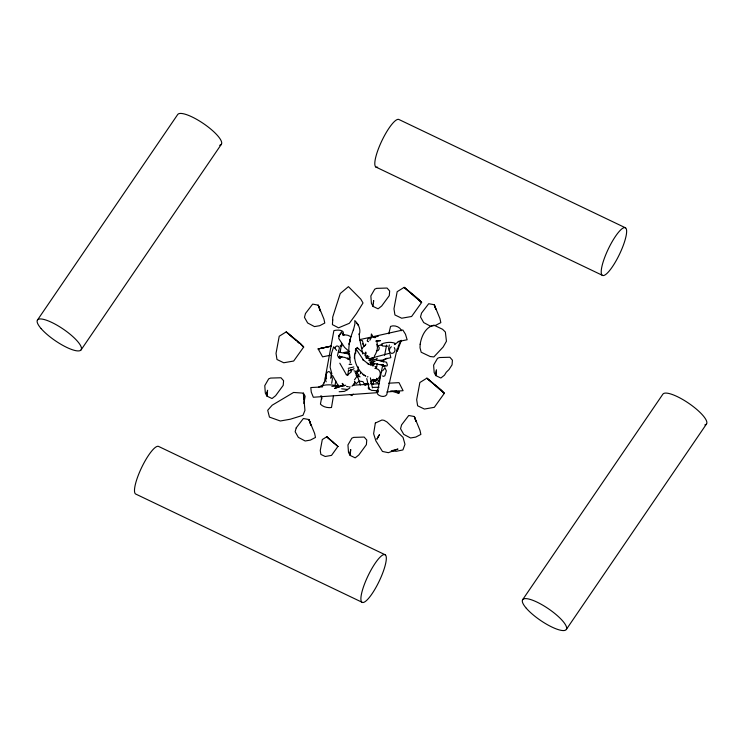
<?xml version="1.0" encoding="UTF-8"?>
<svg xmlns="http://www.w3.org/2000/svg" width="744" height="744" viewBox="0 0 744 744"><rect width="100%" height="100%" fill="white"/><g stroke="black" fill="none" stroke-linecap="round" stroke-linejoin="round"><path stroke-width="1.12" d="M370.652 364.978L367.322 363.388L368.671 364.142L362.886 359.687L363.63 360.319L356.636 349.875C351.335 356.757 357.325 371.628 365.769 376.101L362.988 374.604M354.377 358.255L354.59 354.209M358.673 376.334L358.794 374.148M401.23 330.764L401.276 330.066C399.398 326.57 394.162 324.858 390.544 326.411L388.796 333.777M330.55 378.231L331.35 375.329C328.597 365.611 323.491 377.264 326.179 381.793M324.505 382.807L324.254 382.146L322.422 385.894M400.932 340.445L398.384 345.904L397.231 351.224L401.379 340.315M373.33 303.478L373.646 300.548L373.014 306.398L378.092 308.825L381.691 305.998L389.289 295.647L389.661 290.997L387.075 288.049L376.641 288.356L374.753 289.156L370.847 295.926L371.405 303.366L373.014 306.398M436.31 370.707L435.789 375.59L440.867 378.017L444.466 375.19L446.242 372.242L449.004 369.582L452.064 364.839L452.436 360.189L449.85 357.241L439.416 357.548L437.519 358.348L433.613 365.118L434.171 372.558L435.789 375.59L436.421 369.74M341.673 388.833L347.318 389.447L349.661 388.182L349.931 386.517M333.47 395.752L331.489 407.517C327.769 408.084 322.961 406.977 320.432 404.132L321.873 396.217M335.06 385.466L335.777 380.891M339.311 358.022L339.664 355.734M340.194 352.303L341.608 343.161M342.844 335.153C345.858 329.434 336.967 329.694 333.87 330.652L324.356 382.649M331.675 383.337L332.401 379.003L331.312 375.292M338.576 351.187L337.451 355.576M368.829 360.394L371.042 359.891L375.05 361.361L373.07 361.928L369.452 360.831M303.859 403.481L305.142 396.245L303.394 393.13L293.573 392.46L272.183 405.201L267.701 410.288L269.458 417.105L280.293 420.992L290.355 419.216L302.957 415.301L304.947 410.372L303.394 393.13L303.747 399.249M347.708 375.088L348.657 369.749M372.474 379.803L373.683 380.919L373.116 384.127L370.624 383.513M375.339 368.401L376.659 366.913L377.227 363.714M373.572 379.291L374.623 381.207L377.273 382.723L379.263 380.491L379.831 377.282M377.329 392.72L382.844 364.383M383.281 362.114L383.727 359.845M384.611 355.316L386.592 345.114M360.57 372.865L360.477 373.711M389.354 344.946L388.563 348.722L389.577 351.81M337.32 386.452C334.168 384.22 324.105 384.592 322.868 385.708M397.157 348.741L386.703 394.794C384.592 397.603 379.607 396.524 377.561 394.078M339.311 334.949L338.873 336.325L340.631 333.61L339.617 334.502M335.274 348.508C334.921 345.169 338.901 345.253 339.394 347.922L338.464 352.442M339.152 335.451L338.743 338.511L344.565 347.374L348.908 351.289M370.958 338.157L369.852 340.287M365.881 385.318L366.606 383.3M372.056 365.22C372.037 364.076 374.799 363.267 374.111 364.681M372.298 379.533L370.791 382.165M367.927 376.706L367.322 376.957M365.248 345.588L365.788 344.091L364.355 346.295M381.142 372.428L382.063 370.819M383.067 370.363L385.001 367.862L386.341 370.875L384.871 375.739L383.513 376.399L382.537 375.934M355.018 382.118L353.344 385.318L351.921 386.173M354.442 383.346L353.344 385.318L354.423 384.155M374.241 356.329C376.52 352.851 378.166 348.499 377.208 344.314L377.292 345.374L376.948 341.226M368.578 384.071L368.578 386.108M359.045 376.501L356.432 371.712L357.678 369.787M337.916 446.456L331.526 455.384L325.193 456.491L320.869 454.407L320.255 450.501L322.301 439.555L326.765 436.774L337.916 446.456L326.765 436.774L333.628 442.736M340.408 333.814L341.357 331.852C342.891 334.037 341.44 333.731 344.23 335.042L342.612 334.512L347.848 335.284L351.019 336.79M37.442 320.087L177.667 114.567A26.431 7.04 34.3 0 1 206.153 125.476A26.431 7.04 34.3 0 1 219.657 145.294M81.152 349.792L221.387 144.262M522.614 599.738L662.848 394.208A26.431 7.04 34.3 0 1 691.325 405.127A26.431 7.04 34.3 0 1 704.828 424.936M566.333 629.433L706.558 423.913M354.442 379.924L357.371 375.72L360.105 376.864M362.086 348.545L363.928 346.09M394.413 344.63L395.492 343.458C391.372 341.626 385.922 342.268 381.756 343.895L381.17 344.918L382.658 346.025L387.68 346.202M372.949 366.132L373.609 365.313M355.93 373.814L357.26 372.326M353.261 394.125L351.931 395.613L350.164 394.608M349.447 364.169L349.113 364.486L351.745 364.328M391.372 346.741L389.977 348.136L389.354 350.136C389.921 356.488 397.408 352.321 394.274 347.578M348.266 374.344L351.373 371.814L350.647 369.638M339.32 352.265L348.945 353.939M381.188 361.203L383.616 360.059L377.078 360.459M366.206 358.515L368.987 356.45M376.39 350.954C379.877 351.252 380.231 345.681 377.171 346.351M394.897 344.342L399.24 341.133M365.899 356.181L367.815 355.613L365.732 357.343M375.292 359.557L377.32 358.236M340.789 386.415L345.718 385.234M350.638 370.791L354.07 368.652M374.623 381.207L376.771 379.877L379.263 380.491M373.618 365.155L372.679 365.62M383.039 360.542L387.029 358.171M347.718 389.679L344.305 391.381L339.152 391.725M351.428 369.935L348.285 371.014M318.469 387.196L322.468 385.252M371.935 365.099L373.023 364.625M368.968 359.017L372.66 358.469M377.719 392.739C374.567 393.111 377.868 387.364 378.305 391.67M334.763 388.349L341.226 386.145M334.716 388.368L342.975 385.587M359.678 340.427L362.468 340.678L363.807 346.565M396.868 390.851L391.995 391.13M349.206 353.279L347.29 353.14L347.904 353.735M367.266 340.864L367.964 338.752L371.851 337.451M370.856 358.264L389.689 353.242M371.377 358.459L374.446 357.669M356.432 371.712L358.645 371.144M348.248 368.336L353.856 366.932M384.099 359.343L390.823 357.65L390.042 354.153M360.217 339.524L402.839 330.011L405.489 334.279L407.145 339.757L398.124 341.58M331.461 345.979L318.181 348.964L322.598 356.841L330.485 355.251M374.334 337.125L378.268 336.288M344.016 352.517L349.652 351.373M377.831 345.681L382.342 344.77M376.111 341.096L380.547 340.613L375.925 341.115M367.973 383.625L364.607 383.513M373.228 387.382L379.068 387.224M340.11 345.951L342.184 345.774M377.775 392.646L313.317 397.25L311.271 392.116L310.797 387.568L322.598 386.861M386.936 391.949L403.09 390.684L398.998 382.63L388.582 383.207M376.538 390.702L371.442 390.33L370.028 389.372M381.533 364.579L380.919 364.634L383.346 364.839M371.377 381.058L373.683 380.919M331.861 386.35L344.593 385.643M352.693 385.197L368.903 384.295M371.219 384.174L379.319 383.718M344.388 353.168L347.439 353.093M398.431 393.278L397.584 392.125L398.849 391.232L399.519 392.73L398.84 393.344L390.777 390.888M348.025 358.729L344.788 357.427L338.585 356.506M337.832 356.72L341.924 356.85M372.577 379.542C380.714 381.895 383.718 369.117 374.957 368.364M357.101 371.712L353.912 370.828M373.274 337.348L375.236 337.702M346.286 374.809L348.034 375.097M346.592 386.434L348.425 386.75M339.404 356.45L341.663 356.906M347.318 358.05L349.578 358.506M369.917 362.616L386.861 366.048L387.438 365.044L386.508 362.216L367.052 357.92M370.54 363.174L372.195 363.584M375.004 366.504L376.659 366.913M347.746 359.203L349.447 359.659M368.615 341.738L367.294 340.892M358.059 348.434L363.528 353.205M357.473 348.201L358.608 348.648C357.129 347.904 357.976 348.88 357.269 347.364L355.39 349.82L355.725 353.27M625.518 227.831A26.431 6.185 -64.4 0 0 603.654 260.353A26.431 6.185 -64.4 0 0 612.591 266.492A26.431 6.185 -64.4 0 0 625.518 227.831L399.1 119.589A26.431 6.185 -64.4 0 0 380.882 142.895A26.431 6.185 -64.4 0 0 377.636 167.149M375.906 167.037L602.324 275.289M385.206 554.782A26.431 6.185 -64.4 0 0 363.342 587.295A26.431 6.185 -64.4 0 0 372.279 593.442A26.431 6.185 -64.4 0 0 385.206 554.782L158.788 446.53A26.431 6.185 -64.4 0 0 142.039 466.711A26.431 6.185 -64.4 0 0 135.594 493.988L362.012 602.231M338.827 357.706L340.194 358.692L338.939 357.343M432.766 383.234L426.861 378.175L419.867 382.518L416.668 399.668L417.626 405.787L424.396 409.051L434.31 407.321L444.326 393.334L441.425 390.07L426.861 378.175L444.326 393.334L434.459 384.676M299.73 343.44L286.217 331.889L279.223 336.232L276.024 353.381L276.982 359.501L283.752 362.765L293.666 361.035L303.682 347.039L300.781 343.784L286.217 331.889L295.824 340.222M416.389 297.953L404.159 287.342L397.166 291.685L393.967 308.834L394.925 314.954L401.695 318.218L411.609 316.488L421.625 302.501L418.723 299.237L404.159 287.342L421.625 302.501L418.128 299.469M297.572 341.738L299.321 343.254M301.943 345.523L303.682 347.039L300.576 344.165M356.078 375.394L357.687 376.882M343.375 384.676L342.203 383.365L343.979 385.364M354.414 381.486L356.088 383.672L359.185 381.142L362.914 381.588L364.997 385.383M372.604 335.87L371.386 333.972L371.228 336.065M332.54 375.525L338.427 386.089A7.328 6.808 -11.7 0 1 337.795 384.574M339.813 363.202L346.397 374.697M355.102 372.26L357.176 376.055M362.644 343.551L364.272 346.565M336.623 350.405L333.647 346.788L331.582 353.214L330.113 367.211L331.889 373.934M326.551 378.947L325.974 375.571M435.872 309.485L434.264 304.733L428.702 303.71L421.541 313.094L420.509 316.953L423.699 322.58L430.516 326.197L435.724 325.305L440.829 322.645L439.983 318.664L434.264 304.733L435.9 309.346M415.915 421.271L414.306 416.519L408.744 415.496L401.583 424.88L400.551 428.739L403.741 434.366L410.548 437.983L415.766 437.091L420.872 434.431L420.025 430.451L414.306 416.519L415.942 421.132M357.371 375.72L360.384 384.983M320.934 395.65L321.938 398.84M366.755 378.566L369.257 389.642M370.354 377.84L372.456 387.903M350.34 362.83L349.503 354.265L349.699 357.976C347.364 348.257 349.95 338.446 353.567 329.425L353.372 330.206L354.953 323.817L354.786 320.562C358.19 323.9 361.277 329.35 359.25 334.567L359.231 333.647L359.529 338.325L362.802 354.032M376.511 378.287L376.771 379.877M358.19 366.876L358.729 371.619M266.975 392.795L266.938 396.115L272.016 398.542L275.615 395.715L283.213 385.364L283.585 380.714L281 377.766L270.565 378.073L268.677 378.873L264.771 385.643L265.329 393.083L266.938 396.115L267.57 390.265L266.975 392.795M350.154 452.101L350.117 455.421L355.195 457.848L358.785 455.021L366.392 444.67L366.755 440.02L364.179 437.072L353.735 437.379L351.847 438.179L347.941 444.949L348.499 452.389L350.117 455.421L350.74 449.571L350.154 452.101M420.146 344.249L420.025 347.811L421.188 352.228L430.181 356.534L433.864 356.934L443.154 347.011L446.447 341.236L445.368 332.038L442.578 329.285L433.919 325.156C425.391 327.155 421.42 336.4 420.146 344.249M318.19 348.908L331.368 346.137L318.19 348.908M332.726 320.004L332.41 324.617L338.539 327.825L349.354 323.296L356.395 313.67L363.016 302.966L360.775 299.088L348.425 286.645L340.25 293.527L332.68 317.177L332.726 320.004M383.532 365.909C384.815 368.345 385.811 364.895 383.532 365.909M369.015 388.47C367.713 389.958 368.364 384.927 369.015 388.47M375.339 423.048L373.618 433.706L375.878 440.867L382.463 451.45L388.377 452.687L397.984 449.06L391.325 450.808L396.264 451.292L402.904 449.953L404.969 444.289L403.034 437.342L386.954 421.96L383.997 420.323L381.932 420.016L375.339 423.048M305.486 313.494L304.463 317.353L307.653 322.98L314.461 326.597L319.678 325.705L324.775 323.045L323.938 319.064L318.209 305.133L312.657 304.11L305.486 313.494M296.196 427.893L295.163 431.752L298.353 437.379L305.17 440.997L310.378 440.104L315.484 437.444L314.638 433.464L308.918 419.532L303.366 418.509L296.196 427.893M365.016 353.316L365.192 355.865L366.113 353.372L365.75 352.061L365.016 353.316M350.173 339.785L349.057 344.342L350.498 338.613L350.173 339.785M377.896 437.24L376.892 439.239L379.487 434.636L377.896 437.24M371.386 363.314L370.456 364.765L373.776 363.918L373.693 363.016L371.386 363.314M356.264 348.499L355.595 349.336L356.264 348.499M358.524 325.361L357.074 323.454L358.524 325.361M319.25 307.56L318.209 305.133L320.153 310.834L319.25 307.56M309.95 421.96L308.918 419.532L310.853 425.233L309.95 421.96M526.324 608.276A26.431 7.04 34.3 0 0 564.603 630.466A26.431 7.04 34.3 0 0 542.488 605.021A26.431 7.04 34.3 0 0 526.324 608.276M41.153 328.634A26.431 7.04 34.3 0 0 79.422 350.815A26.431 7.04 34.3 0 0 57.316 325.37A26.431 7.04 34.3 0 0 41.153 328.634"/></g></svg>
